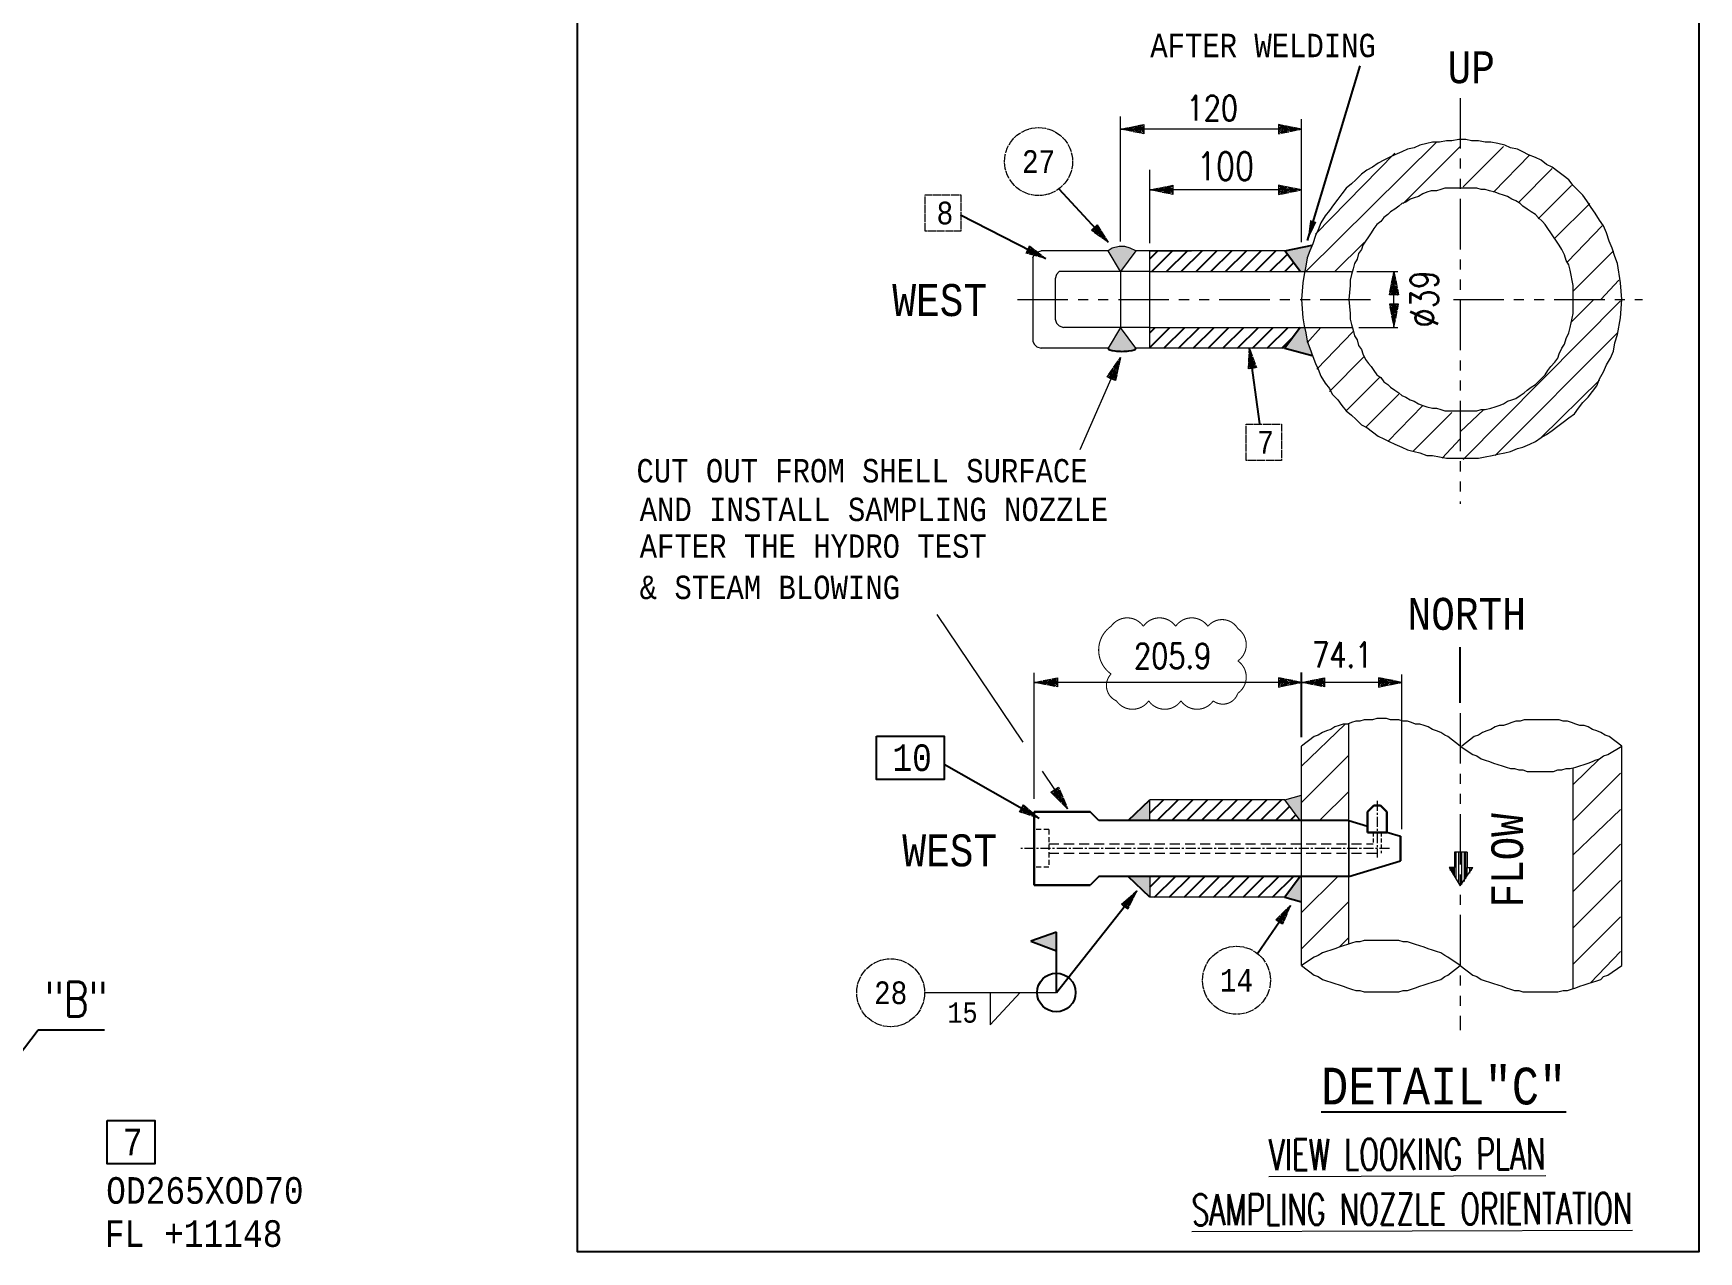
# Model space of a CAD drawing. Header units: inches. Extents: x 947 to 1788, y 0 to 594.
# Drawn here: x 1367.4 to 1573.8, y 234.3 to 385.2 of the extents above; entities that cross this region are included whole.
import ezdxf
from ezdxf.enums import TextEntityAlignment as Align

# ---------------------------------------------------------------- set-up
doc = ezdxf.new("R2010")
doc.units = ezdxf.units.IN
doc.header["$MEASUREMENT"] = 0
for name, pattern in [('CENTER', [2, 1.25, -0.25, 0.25, -0.25]), ('HIDDEN', [0.375, 0.25, -0.125]), ('PHANTOM2', [1.25, 0.625, -0.125, 0.125, -0.125, 0.125, -0.125]), ('Solid', [1, 1, 0])]:
    doc.linetypes.add(name, pattern=pattern)
for name, color, linetype in [('1', 7, 'Continuous'), ('2', 2, 'Continuous'), ('3', 3, 'Continuous'), ('4', 4, 'Continuous'), ('DIM-LINES', 7, 'Continuous'), ('FAB', 2, 'Continuous'), ('ISO-TEXT', 7, 'Continuous'), ('Rev.4', 6, 'Continuous')]:
    doc.layers.add(name, color=color, linetype=linetype)
for name, color, linetype, lineweight in [('AM_0', 7, 'Continuous', 30), ('AM_3', 6, 'HIDDEN', 15), ('AM_4', 3, 'Continuous', 25), ('AM_7', 4, 'CENTER', 15), ('materialLabel', 2, 'Solid', 13), ('P', 250, 'Continuous', 100), ('weldCyanLabel', 4, 'Solid', 13), ('weldDimension', 2, 'Solid', 13), ('weldLabel', 2, 'Solid', 13)]:
    doc.layers.add(name, color=color, linetype=linetype, lineweight=lineweight)
doc.styles.add('fixedText', font='MONOTXT8.shx', dxfattribs={"width": 0.85})
doc.styles.add('MONOTXT', font='MONOTXT.shx', dxfattribs={"width": 0.8})
doc.styles.add('ROMAND', font='romans.shx', dxfattribs={"bigfont": 'whgtxt.shx'})
doc.styles.add('ROMANS', font='romans.shx', dxfattribs={"width": 0.8})
doc.styles.get("Standard").update_dxf_attribs({"font": 'arial.ttf'})
doc.styles.add('TXT', font='monotxt.shx')
doc.dimstyles.new('ISO-25', dxfattribs={"dimtxt": 2.5, "dimasz": 2.5, "dimexe": 1.25, "dimexo": 0.625, "dimtad": 1, "dimtxsty": 'Standard', "dimcen": 2.5, "dimclre": 4, "dimadec": 0, "dimazin": 0, "dimtfac": 1, "dimtmove": 0, "dimatfit": 3, "dimfxl": 1, "dimarcsym": 0})

msp = doc.modelspace()

# ---------------------------------------------------------------- hatches: boundary and pattern name
at = {"layer": '2'}
h = msp.add_hatch(color=1, dxfattribs=at)
h.dxf.hatch_style = 1
h.paths.add_polyline_path([(1501.97, 358.78), (1501.11, 358.61), (1500.59, 358.26), (1502.14, 355.68), (1504.04, 358.26), (1503.35, 358.61), (1502.66, 358.78)])
h = msp.add_hatch(dxfattribs=at)
h.set_pattern_fill('ANSI31', color=4, scale=10.35)
h.set_pattern_definition([(45, (-318.5783, 430.252), (-0.9148194, 0.9148194), [])])
h.paths.add_polyline_path([(1522.97, 357.62), (1522.67, 357.92), (1522.72, 357.97), (1522.5, 358.26), (1510.94, 358.26), (1505.77, 358.26), (1505.77, 355.68), (1524.4, 355.68)])
h.paths.add_polyline_path([(1523.89, 348.08), (1523.88, 348.09), (1523.92, 348.13), (1524.4, 348.78), (1505.77, 348.78), (1505.77, 346.19), (1510.94, 346.19), (1522.5, 346.19)])
h = msp.add_hatch(color=1, dxfattribs=at)
h.dxf.hatch_style = 1
h.paths.add_polyline_path([(1525.26, 357.4), (1525.6, 358.26), (1525.89, 358.98), (1522.5, 358.26), (1524.4, 355.68), (1524.74, 355.68), (1524.97, 355.68), (1525.09, 356.37)])
h = msp.add_hatch(color=1, dxfattribs=at)
h.dxf.hatch_style = 1
edge = h.paths.add_edge_path()
edge.add_ellipse((1502.32, 346.19), major_axis=(-1.73, 0), ratio=0.219817, start_angle=360, end_angle=540)
edge.add_line((1504.04, 346.19), (1502.14, 348.78))
edge.add_line((1502.14, 348.78), (1500.59, 346.19))
h = msp.add_hatch(color=1, dxfattribs=at)
h.dxf.hatch_style = 1
h.paths.add_polyline_path([(1525.26, 347.05), (1525.09, 348.09), (1524.95, 348.78), (1524.4, 348.78), (1522.5, 346.19), (1525.9, 345.29), (1525.6, 346.19)])
h = msp.add_hatch(color=1, dxfattribs=at)
h.dxf.hatch_style = 1
h.paths.add_polyline_path([(1503.07, 287.67), (1505.77, 287.67), (1505.77, 290.26)])
h = msp.add_hatch(dxfattribs=at)
h.set_pattern_fill('ANSI31', color=4, scale=10.35)
h.set_pattern_definition([(45, (-318.5783, 429.2666), (-0.9148194, 0.9148194), [])])
h.paths.add_polyline_path([(1522.5, 278.19), (1524.4, 280.77), (1505.77, 280.77), (1505.77, 280.26), (1505.77, 278.19), (1510.94, 278.19)])
h.paths.add_polyline_path([(1524.4, 287.67), (1522.5, 290.26), (1510.94, 290.26), (1505.77, 290.26), (1505.77, 287.67)])
h = msp.add_hatch(color=1, dxfattribs=at)
h.dxf.hatch_style = 1
h.paths.add_polyline_path([(1524.57, 290.83), (1522.5, 290.26), (1524.4, 287.67), (1524.57, 287.67)])
h = msp.add_hatch(color=1, dxfattribs=at)
h.dxf.hatch_style = 1
h.paths.add_polyline_path([(1503.07, 280.77), (1505.77, 278.19), (1505.77, 280.77)])
h = msp.add_hatch(color=1, dxfattribs=at)
h.dxf.hatch_style = 1
h.paths.add_polyline_path([(1524.57, 280.77), (1524.4, 280.77), (1522.5, 278.19), (1524.57, 277.62)])
h = msp.add_hatch(color=1, dxfattribs=at)
h.dxf.hatch_style = 1
h.paths.add_polyline_path([(1494.19, 271.55), (1494.19, 273.86), (1491.04, 272.75)])

# ---------------------------------------------------------------- linework, layer by layer
at = {"color": 2, "lineweight": 0}
for p, q in [((1502.14, 359.41), (1502.14, 374.92)), ((1524.57, 359.35), (1524.57, 374.59)), ((1505.77, 359.21), (1505.77, 368.28)), ((1531.43, 355.68), (1536.49, 355.68)), ((1531.65, 348.78), (1536.49, 348.78)), ((1491.46, 290.39), (1491.46, 306)), ((1536.99, 286.62), (1536.99, 305.77))]:
    msp.add_line(p, q, dxfattribs=at)
at = {"color": 4, "lineweight": 0}
for p, q in [((1524.57, 373.33), (1502.14, 373.33)), ((1524.57, 365.81), (1505.77, 365.81)), ((1536.02, 348.78), (1536.02, 355.68)), ((1497.13, 333.64), (1502.14, 345.04)), ((1479.4, 313.22), (1490.04, 297.38)), ((1536.99, 304.8), (1491.46, 304.8)), ((1492.45, 293.8), (1495.59, 289.13))]:
    msp.add_line(p, q, dxfattribs=at)
at = {"color": 2, "linetype": 'Continuous', "lineweight": 0}
for points in [[(1524.57, 294.4), (1529.97, 299.64)], [(1524.57, 289.92), (1530.43, 295.78)], [(1558.21, 292.16), (1561.47, 295.33)], [(1558.21, 287.67), (1564.07, 293.54)], [(1526.81, 287.67), (1530.43, 291.3)], [(1558.21, 283.44), (1564.07, 289.05)], [(1558.21, 278.88), (1564.07, 284.74)], [(1524.57, 276.29), (1529.05, 280.77)], [(1558.21, 274.39), (1564.07, 280.26)], [(1524.57, 271.8), (1530.43, 277.67)], [(1558.21, 269.91), (1564.07, 275.77)], [(1529.24, 271.99), (1530.43, 273.18)], [(1560.36, 267.58), (1564.07, 271.46)]]:
    msp.add_lwpolyline(points, dxfattribs=at)
at = {"layer": '1', "color": 1, "linetype": 'PHANTOM2', "lineweight": 0, "ltscale": 10}
for p, q in [((1544.23, 377.19), (1544.23, 326.91)), ((1489.38, 352.23), (1533.79, 352.23)), ((1543.38, 352.23), (1566.83, 352.23))]:
    msp.add_line(p, q, dxfattribs=at)
at = {"layer": '1', "color": 3, "lineweight": 0}
msp.add_line((1502.14, 355.68), (1502.14, 348.78), dxfattribs=at)
at = {"layer": '1', "color": 1, "linetype": 'PHANTOM2', "lineweight": 0, "ltscale": 10}
msp.add_lwpolyline([(1544.23, 300.99), (1544.23, 261.73)], dxfattribs=at)
at = {"layer": '2', "color": 2}
for p, q in [((1544.23, 302.27), (1544.23, 309.15)), ((1524.57, 298.02), (1524.57, 306.04)), ((1494.19, 273.86), (1491.04, 272.75)), ((1491.04, 272.75), (1494.19, 271.55)), ((1494.19, 266.38), (1494.19, 273.86))]:
    msp.add_line(p, q, dxfattribs=at)
at = {"layer": '2', "color": 4}
for p, q in [((1503.07, 287.67), (1505.77, 290.26)), ((1505.77, 278.19), (1503.07, 280.77))]:
    msp.add_line(p, q, dxfattribs=at)
for points in [[(1471.91, 298.14), (1480.3, 298.14), (1480.3, 292.77), (1471.91, 292.77)], [(1376.58, 250.52), (1382.48, 250.52), (1382.48, 245.16), (1376.58, 245.16)]]:
    msp.add_lwpolyline(points, close=True, dxfattribs=at)
msp.add_circle((1494.19, 266.38), 2.39, dxfattribs=at)
msp.add_ellipse((1502.32, 346.19), major_axis=(-1.73, 0), ratio=0.219817, start_param=6.283185, end_param=9.424778, dxfattribs=at)
at = {"layer": '3', "color": 4}
for p, q in [((1522.5, 358.26), (1525.89, 358.98)), ((1522.5, 346.19), (1525.9, 345.29))]:
    msp.add_line(p, q, dxfattribs=at)
at = {"layer": '3'}
for p, q in [((1524.4, 355.68), (1522.5, 358.26)), ((1524.4, 348.78), (1522.5, 346.19))]:
    msp.add_line(p, q, dxfattribs=at)
at = {"layer": '3', "lineweight": 0}
for p, q in [((1502.14, 348.78), (1500.59, 346.19)), ((1504.04, 346.19), (1502.14, 348.78))]:
    msp.add_line(p, q, dxfattribs=at)
at = {"layer": '3', "color": 4, "lineweight": 0}
msp.add_line((1522.5, 290.26), (1524.57, 290.83), dxfattribs=at)
at = {"layer": '3', "color": 7, "lineweight": 0}
msp.add_line((1524.4, 287.67), (1522.5, 290.26), dxfattribs=at)
at = {"layer": '3', "color": 3, "lineweight": 0}
for points in [[(1564.24, 352.23), (1564.07, 354.3), (1563.73, 356.71), (1563.38, 357.57), (1563.04, 358.61), (1562.69, 359.47), (1562.35, 360.51), (1562, 361.37), (1561.48, 362.06), (1560.97, 362.92), (1560.45, 363.61), (1559.93, 364.47), (1559.41, 365.16), (1558.9, 365.68), (1558.21, 366.37), (1557.69, 367.06), (1557, 367.58), (1556.31, 368.1), (1555.62, 368.61), (1554.93, 368.96), (1554.24, 369.48), (1553.55, 369.82), (1552.69, 370.17), (1552, 370.51), (1551.31, 370.86), (1550.44, 371.03), (1549.75, 371.37), (1548.89, 371.55), (1548.03, 371.72), (1547.34, 371.72), (1546.48, 371.89), (1545.61, 371.89), (1544.92, 372.06), (1544.06, 372.06), (1543.2, 371.89), (1542.51, 371.89), (1541.65, 371.72), (1540.78, 371.72), (1540.09, 371.55), (1539.23, 371.37), (1538.54, 371.03), (1537.68, 370.86), (1536.99, 370.51), (1536.13, 370.17), (1535.44, 369.82), (1534.75, 369.48), (1534.06, 369.13), (1533.37, 368.61), (1532.68, 368.27), (1531.99, 367.75), (1531.3, 367.06), (1530.78, 366.54), (1530.09, 366.03), (1529.57, 365.34), (1529.05, 364.65), (1528.54, 363.96), (1528.02, 363.27), (1527.5, 362.58), (1526.98, 361.71), (1526.64, 360.85), (1526.29, 360.16), (1525.95, 359.13), (1525.6, 358.26), (1525.26, 357.4), (1525.09, 356.37), (1524.91, 355.33), (1524.74, 354.3), (1524.57, 352.23), (1524.74, 349.98), (1524.91, 348.95), (1525.09, 348.09), (1525.26, 347.05), (1525.6, 346.19), (1525.95, 345.15), (1526.29, 344.29), (1526.64, 343.6), (1526.98, 342.74), (1527.5, 341.88), (1528.02, 341.19), (1528.36, 340.5), (1529.05, 339.81), (1529.57, 339.12), (1530.09, 338.43), (1530.78, 337.91), (1531.3, 337.39), (1531.99, 336.7), (1532.68, 336.36), (1533.37, 335.84), (1534.06, 335.32), (1534.75, 334.98), (1535.44, 334.63), (1536.13, 334.29), (1536.99, 333.94), (1537.68, 333.6), (1538.54, 333.42), (1539.23, 333.25), (1540.09, 332.91), (1540.78, 332.91), (1541.65, 332.73), (1542.51, 332.56), (1543.2, 332.56), (1544.06, 332.56), (1544.92, 332.56), (1545.79, 332.56), (1546.48, 332.56), (1547.34, 332.73), (1548.2, 332.91), (1548.89, 333.08), (1549.75, 333.25), (1550.44, 333.42), (1551.31, 333.77), (1552, 333.94), (1552.86, 334.29), (1553.55, 334.63), (1554.24, 335.15), (1554.93, 335.49), (1555.62, 336.01), (1556.31, 336.53), (1557, 337.05), (1557.69, 337.56), (1558.38, 338.08), (1558.9, 338.77), (1559.41, 339.46), (1560.1, 340.15), (1560.62, 340.84), (1561.14, 341.53), (1561.48, 342.39), (1562, 343.26), (1562.35, 344.12), (1562.86, 344.98), (1563.21, 345.84), (1563.38, 346.88), (1563.73, 347.91), (1564.07, 349.98), (1564.24, 352.23)], [(1558.21, 352.23), (1558.21, 353.95), (1557.86, 355.85), (1557.69, 356.54), (1557.34, 357.06), (1557.17, 357.75), (1556.83, 358.44), (1556.48, 358.95), (1556.14, 359.47), (1555.79, 359.99), (1555.45, 360.51), (1555.1, 361.02), (1554.76, 361.54), (1554.41, 361.89), (1553.89, 362.4), (1553.55, 362.75), (1553.03, 363.09), (1552.51, 363.44), (1552, 363.78), (1551.65, 364.13), (1551.13, 364.47), (1550.62, 364.65), (1550.1, 364.99), (1549.58, 365.16), (1549.06, 365.34), (1548.55, 365.51), (1547.86, 365.68), (1547.34, 365.85), (1546.82, 365.85), (1546.3, 366.03), (1545.79, 366.03), (1545.1, 366.03), (1544.58, 366.03), (1544.06, 366.03), (1543.54, 366.03), (1542.85, 366.03), (1542.34, 366.03), (1541.82, 365.85), (1541.3, 365.68), (1540.61, 365.68), (1540.09, 365.51), (1539.58, 365.34), (1539.06, 364.99), (1538.54, 364.82), (1538.02, 364.65), (1537.51, 364.3), (1536.99, 364.13), (1536.64, 363.78), (1536.13, 363.44), (1535.61, 363.09), (1535.26, 362.75), (1534.75, 362.4), (1534.4, 361.89), (1533.88, 361.54), (1533.54, 361.02), (1533.19, 360.51), (1532.85, 359.99), (1532.5, 359.47), (1532.16, 358.95), (1531.99, 358.44), (1531.64, 357.92), (1531.47, 357.23), (1531.12, 356.71), (1530.95, 356.02), (1530.78, 355.33), (1530.61, 354.64), (1530.61, 353.95), (1530.43, 352.23), (1530.61, 350.5), (1530.61, 349.81), (1530.78, 349.12), (1530.95, 348.43), (1531.12, 347.74), (1531.47, 347.22), (1531.64, 346.53), (1531.99, 346.02), (1532.16, 345.5), (1532.5, 344.81), (1532.85, 344.29), (1533.19, 343.95), (1533.54, 343.43), (1533.88, 342.91), (1534.4, 342.57), (1534.75, 342.05), (1535.26, 341.7), (1535.61, 341.36), (1536.13, 341.01), (1536.64, 340.67), (1536.99, 340.32), (1537.51, 340.15), (1538.02, 339.81), (1538.54, 339.63), (1539.06, 339.29), (1539.58, 339.12), (1540.09, 338.94), (1540.78, 338.77), (1541.3, 338.77), (1541.82, 338.6), (1542.34, 338.43), (1542.85, 338.43), (1543.54, 338.43), (1544.06, 338.43), (1544.58, 338.43), (1545.1, 338.43), (1545.79, 338.43), (1546.3, 338.43), (1546.82, 338.6), (1547.34, 338.6), (1548.03, 338.77), (1548.55, 338.94), (1549.06, 339.12), (1549.58, 339.29), (1550.1, 339.63), (1550.62, 339.81), (1551.13, 339.98), (1551.65, 340.32), (1552.17, 340.67), (1552.51, 341.01), (1553.03, 341.36), (1553.55, 341.7), (1553.89, 342.05), (1554.41, 342.57), (1554.76, 342.91), (1555.1, 343.43), (1555.45, 343.95), (1555.96, 344.46), (1556.31, 344.98), (1556.48, 345.5), (1556.83, 346.19), (1557.17, 346.71), (1557.34, 347.4), (1557.69, 348.09), (1557.86, 348.78), (1558.21, 350.5), (1558.21, 352.23)], [(1544.23, 296.88), (1542.68, 298.09), (1542.34, 298.26), (1541.82, 298.61), (1541.3, 298.78), (1540.78, 298.95), (1540.27, 299.3), (1539.75, 299.47), (1539.23, 299.64), (1538.71, 299.64), (1538.2, 299.82), (1537.68, 299.99), (1537.16, 299.99), (1536.64, 300.16), (1536.13, 300.16), (1535.61, 300.16), (1535.09, 300.33), (1534.4, 300.33), (1533.88, 300.33), (1533.37, 300.16), (1532.85, 300.16), (1532.33, 300.16), (1531.81, 299.99), (1531.3, 299.99), (1530.78, 299.82), (1530.26, 299.64), (1529.74, 299.64), (1529.23, 299.47), (1528.71, 299.3), (1528.19, 298.95), (1527.67, 298.78), (1527.16, 298.61), (1526.64, 298.26), (1526.12, 298.09), (1524.57, 296.88)], [(1530.43, 272.38), (1530.43, 299.7)], [(1564.24, 296.88), (1562.69, 298.09), (1562.17, 298.26), (1561.66, 298.61), (1561.14, 298.78), (1560.62, 298.95), (1560.1, 299.3), (1559.59, 299.47), (1559.07, 299.47), (1558.55, 299.64), (1558.03, 299.82), (1557.52, 299.99), (1557, 299.99), (1556.48, 300.16), (1555.96, 300.16), (1555.45, 300.16), (1554.76, 300.16), (1554.24, 300.16), (1553.72, 300.16), (1553.2, 300.16), (1552.69, 300.16), (1552.17, 300.16), (1551.65, 299.99), (1551.13, 299.99), (1550.62, 299.82), (1550.1, 299.64), (1549.58, 299.47), (1549.06, 299.47), (1548.55, 299.3), (1548.03, 298.95), (1547.51, 298.78), (1546.99, 298.61), (1546.48, 298.26), (1545.96, 298.09), (1544.41, 296.88)], [(1524.57, 269.74), (1524.57, 296.88)], [(1544.23, 296.88), (1545.79, 295.85), (1546.3, 295.68), (1546.82, 295.33), (1547.34, 295.16), (1547.86, 294.99), (1548.37, 294.81), (1548.89, 294.64), (1549.41, 294.47), (1549.93, 294.3), (1550.44, 294.12), (1550.96, 294.12), (1551.48, 293.95), (1552, 293.95), (1552.51, 293.78), (1553.2, 293.78), (1553.72, 293.78), (1554.24, 293.78), (1554.76, 293.78), (1555.27, 293.78), (1555.79, 293.78), (1556.31, 293.95), (1556.83, 293.95), (1557.34, 294.12), (1557.86, 294.12), (1558.55, 294.3), (1559.07, 294.47), (1559.59, 294.64), (1560.1, 294.81), (1560.62, 294.99), (1560.97, 295.16), (1561.48, 295.33), (1562, 295.68), (1562.52, 295.85), (1564.24, 296.88)], [(1564.24, 269.74), (1564.24, 296.88)], [(1558.21, 266.86), (1558.21, 294.21)], [(1544.23, 269.74), (1542.68, 270.77), (1542.34, 270.95), (1541.82, 271.29), (1541.3, 271.46), (1540.78, 271.64), (1540.27, 271.81), (1539.75, 271.98), (1539.23, 272.15), (1538.71, 272.33), (1538.2, 272.5), (1537.68, 272.67), (1537.16, 272.67), (1536.64, 272.84), (1536.13, 272.84), (1535.61, 272.84), (1535.09, 272.84), (1534.4, 272.84), (1533.88, 272.84), (1533.37, 272.84), (1532.85, 272.84), (1532.33, 272.84), (1531.81, 272.67), (1531.3, 272.67), (1530.78, 272.5), (1530.26, 272.33), (1529.74, 272.15), (1529.23, 271.98), (1528.71, 271.81), (1528.19, 271.64), (1527.67, 271.46), (1527.16, 271.29), (1526.64, 270.95), (1526.12, 270.77), (1524.57, 269.74), (1526.12, 268.53), (1526.64, 268.36), (1527.16, 268.01), (1527.67, 267.84), (1528.19, 267.67), (1528.71, 267.5), (1529.23, 267.32), (1529.74, 267.15), (1530.26, 266.98), (1530.78, 266.81), (1531.3, 266.63), (1531.81, 266.63), (1532.33, 266.46), (1532.85, 266.46), (1533.37, 266.46), (1533.88, 266.46), (1534.4, 266.46), (1535.09, 266.46), (1535.61, 266.46), (1536.13, 266.46), (1536.64, 266.46), (1537.16, 266.63), (1537.68, 266.63), (1538.2, 266.81), (1538.71, 266.98), (1539.23, 267.15), (1539.75, 267.32), (1540.27, 267.5), (1540.78, 267.67), (1541.3, 267.84), (1541.82, 268.01), (1542.34, 268.36), (1542.68, 268.53), (1544.23, 269.74)], [(1544.23, 269.74), (1545.79, 268.53), (1546.3, 268.36), (1546.82, 268.01), (1547.34, 267.84), (1547.86, 267.67), (1548.37, 267.5), (1548.89, 267.32), (1549.41, 267.15), (1549.93, 266.98), (1550.44, 266.81), (1550.96, 266.63), (1551.48, 266.63), (1552, 266.46), (1552.69, 266.46), (1553.2, 266.46), (1553.72, 266.46), (1554.24, 266.46), (1554.76, 266.46), (1555.27, 266.46), (1555.79, 266.46), (1556.31, 266.46), (1557, 266.63), (1557.52, 266.63), (1558.03, 266.81), (1558.55, 266.98), (1559.07, 267.15), (1559.59, 267.32), (1560.1, 267.5), (1560.62, 267.67), (1561.14, 267.84), (1561.66, 268.01), (1562, 268.36), (1562.52, 268.53), (1564.24, 269.74)]]:
    msp.add_lwpolyline(points, dxfattribs=at)
at = {"layer": '3', "color": 2, "linetype": 'Continuous', "lineweight": 0}
for points in [[(1525.09, 355.68), (1541.3, 371.72)], [(1526.29, 360.33), (1536.13, 370.34)], [(1537.16, 364.13), (1544.23, 371.2)], [(1544.58, 366.2), (1549.58, 371.2)], [(1548.37, 365.51), (1552.86, 370.17)], [(1551.48, 364.3), (1555.62, 368.44)], [(1553.89, 362.23), (1558.03, 366.37)], [(1555.96, 359.82), (1560.28, 364.13)], [(1557.52, 356.88), (1561.83, 361.37)], [(1528.71, 355.68), (1532.33, 359.3)], [(1558.21, 353.26), (1563.21, 358.26)], [(1561.66, 352.23), (1563.9, 354.64)], [(1544.58, 332.39), (1564.07, 352.05)], [(1558.03, 349.47), (1560.79, 352.23)], [(1526.47, 343.6), (1530.95, 348.26)], [(1548.55, 332.91), (1563.73, 348.09)], [(1528.02, 340.84), (1532.33, 345.15)], [(1530.09, 338.43), (1534.23, 342.57)], [(1532.5, 336.36), (1536.64, 340.5)], [(1554.24, 335.15), (1561.48, 342.22)], [(1535.26, 334.63), (1539.58, 339.12)], [(1544.23, 335.84), (1547.17, 338.6)], [(1538.37, 333.42), (1543.2, 338.25)], [(1541.99, 332.56), (1544.23, 334.98)], [(1477.84, 266.38), (1494.19, 266.38)], [(1486.01, 266.38), (1486.01, 262.36)], [(1486.01, 266.38), (1486.01, 262.36), (1489.69, 266.38)]]:
    msp.add_lwpolyline(points, dxfattribs=at)
at = {"layer": '3', "lineweight": 0}
for points in [[(1491.28, 357.4), (1491.45, 357.75), (1491.79, 358.09), (1492.31, 358.26)], [(1491.28, 357.4), (1491.28, 347.05)], [(1500.59, 358.26), (1492.31, 358.26)], [(1505.77, 358.26), (1504.04, 358.26), (1502.14, 355.68), (1500.59, 358.26)], [(1510.94, 358.26), (1505.77, 358.26), (1510.94, 358.26)], [(1505.77, 346.19), (1505.77, 358.26)], [(1522.5, 358.26), (1510.94, 358.26)], [(1505.77, 355.68), (1495.07, 355.68), (1494.55, 355.68), (1494.21, 355.33), (1494.04, 354.81)], [(1505.77, 355.68), (1524.74, 355.68)], [(1524.74, 355.68), (1530.78, 355.68)], [(1494.04, 354.81), (1494.04, 349.81)], [(1494.04, 349.81), (1494.21, 349.29), (1494.55, 348.95), (1495.07, 348.78)], [(1505.77, 348.78), (1495.07, 348.78)], [(1505.77, 348.78), (1530.86, 348.78)], [(1491.28, 347.05), (1491.45, 346.71), (1491.79, 346.36), (1492.31, 346.19)], [(1500.59, 346.19), (1492.31, 346.19)], [(1505.77, 346.19), (1504.04, 346.19)], [(1510.94, 346.19), (1505.77, 346.19)], [(1522.5, 346.19), (1510.94, 346.19)], [(1522.5, 290.26), (1505.77, 290.26)], [(1505.77, 287.67), (1505.77, 290.26)], [(1530.43, 287.67), (1530.43, 280.77)], [(1505.77, 280.77), (1524.74, 280.77)], [(1505.77, 280.77), (1505.77, 278.19)], [(1510.94, 278.19), (1505.77, 278.19)], [(1522.5, 278.19), (1510.94, 278.19)]]:
    msp.add_lwpolyline(points, dxfattribs=at)
at = {"layer": '3', "color": 4, "lineweight": 0}
msp.add_lwpolyline([(1504.04, 358.26), (1503.35, 358.61), (1502.66, 358.78), (1501.97, 358.78), (1501.11, 358.61), (1500.59, 358.26)], dxfattribs=at)
at = {"layer": '4'}
msp.add_line((1524.4, 280.77), (1522.5, 278.19), dxfattribs=at)
at = {"layer": '4', "color": 4}
msp.add_line((1522.5, 278.19), (1524.57, 277.62), dxfattribs=at)
at = {"layer": '4', "color": 2}
msp.add_line((1376.26, 261.71), (1368.05, 261.71), dxfattribs=at)
msp.add_lwpolyline([(1434.84, 398.6), (1573.78, 398.6), (1573.78, 234.27), (1434.84, 234.27)], close=True, dxfattribs=at)
at = {"layer": '4', "color": 2, "lineweight": 0}
msp.add_lwpolyline([(1525.26, 346.88), (1526.98, 348.78)], dxfattribs=at)
at = {"layer": 'AM_0', "color": 2}
for p, q in [((1533.53, 289.56), (1532.75, 288.78)), ((1534.35, 289.56), (1533.53, 289.56)), ((1534.35, 289.56), (1535.12, 288.78)), ((1491.46, 288.76), (1491.46, 279.68)), ((1498.36, 288.76), (1491.46, 288.76)), ((1532.75, 288.78), (1532.75, 286.2)), ((1535.12, 288.78), (1535.12, 286.2)), ((1532.75, 286.2), (1535.12, 286.2)), ((1536.82, 285.74), (1536.82, 282.71)), ((1498.36, 279.68), (1491.46, 279.68))]:
    msp.add_line(p, q, dxfattribs=at)
at = {"layer": 'AM_3', "color": 2, "ltscale": 2.5}
for p, q in [((1493.26, 286.56), (1491.46, 286.56)), ((1493.26, 286.56), (1493.26, 281.89)), ((1493.26, 281.89), (1491.46, 281.89))]:
    msp.add_line(p, q, dxfattribs=at)
at = {"layer": 'AM_3', "color": 2, "ltscale": 5}
for p, q in [((1493.26, 284.81), (1533.46, 284.81)), ((1493.26, 283.63), (1534.43, 283.63))]:
    msp.add_line(p, q, dxfattribs=at)
at = {"layer": 'AM_3', "color": 2, "ltscale": 2}
for p, q in [((1533.46, 286.2), (1533.46, 284.81)), ((1534.43, 286.2), (1534.43, 283.63))]:
    msp.add_line(p, q, dxfattribs=at)
at = {"layer": 'AM_4', "color": 2}
for p, q in [((1499.45, 287.67), (1498.36, 288.76)), ((1530.43, 287.67), (1499.45, 287.67)), ((1530.41, 287.67), (1532.75, 286.97)), ((1535.12, 286.25), (1536.82, 285.74)), ((1530.43, 280.77), (1536.82, 282.71)), ((1499.45, 280.77), (1498.36, 279.68)), ((1530.43, 280.77), (1499.45, 280.77)), ((1491.46, 279.68), (1498.36, 279.68))]:
    msp.add_line(p, q, dxfattribs=at)
at = {"layer": 'AM_7', "color": 1}
for p, q in [((1533.95, 290.14), (1533.95, 283.12)), ((1535.48, 284.22), (1489.81, 284.22))]:
    msp.add_line(p, q, dxfattribs=at)
at = {"layer": 'DIM-LINES', "color": 4}
for p, q in [((1494.5, 365.94), (1500.6, 359.32)), ((1482.33, 362.73), (1492.88, 357.29)), ((1519.42, 336.81), (1518.11, 346.18)), ((1480.3, 294.68), (1492.05, 287.98)), ((1494.19, 266.38), (1504.17, 278.98)), ((1519.11, 271.2), (1523.19, 277.18)), ((1368.05, 261.71), (1354.85, 244.41))]:
    msp.add_line(p, q, dxfattribs=at)
at = {"layer": 'materialLabel', "color": 4, "flags": 128}
for points in [[(1477.94, 360.7), (1477.94, 365.2), (1482.34, 365.2), (1482.34, 360.7)], [(1517.69, 332.29), (1517.69, 336.78), (1522.09, 336.78), (1522.09, 332.29)]]:
    msp.add_lwpolyline(points, close=True, dxfattribs=at)
at = {"layer": 'P', "color": 0, "linetype": 'Continuous', "lineweight": 0}
for points in [[(1505.77, 287.67), (1524.74, 287.67)], [(1524.57, 287.67), (1530.43, 287.67)], [(1545.1, 283.75), (1543.54, 283.75), (1543.54, 281.85), (1542.85, 281.85)], [(1543.72, 280.47), (1543.72, 283.75)], [(1544.06, 279.96), (1544.06, 283.75)], [(1544.06, 279.96), (1544.06, 283.75)], [(1544.41, 279.78), (1544.41, 283.75)], [(1544.75, 280.13), (1544.75, 283.75)], [(1544.92, 280.47), (1544.92, 283.75)], [(1545.1, 283.75), (1545.1, 281.85), (1545.79, 281.85)], [(1542.85, 281.85), (1544.23, 279.61), (1545.79, 281.85)], [(1543.03, 281.51), (1543.03, 281.85)], [(1543.2, 281.34), (1543.2, 281.85)], [(1543.37, 280.99), (1543.37, 281.85)], [(1543.54, 280.82), (1543.54, 281.85)], [(1545.1, 280.82), (1545.1, 281.85)], [(1545.44, 281.16), (1545.44, 281.85)], [(1545.61, 281.51), (1545.61, 281.85)]]:
    msp.add_lwpolyline(points, dxfattribs=at)
at = {"layer": 'P', "color": 2, "linetype": 'Continuous', "lineweight": 0}
msp.add_lwpolyline([(1524.57, 280.77), (1530.43, 280.77)], dxfattribs=at)
at = {"layer": 'Rev.4', "color": 1, "const_width": 0.132}
msp.add_lwpolyline([(1500.97, 311.75, -0.520567), (1504.97, 311.75, -0.520567), (1508.97, 311.75, -0.520567), (1512.97, 311.75, -0.520567), (1516.68, 311.46, -0.520567), (1516.68, 307.46, -0.520567), (1516.68, 303.46, -0.520567), (1513.63, 302.51, -0.520567), (1509.63, 302.51, -0.520567), (1505.63, 302.51, -0.520567), (1501.63, 302.51, -0.520567), (1500.97, 305.84, -0.520567)], format="xyb", close=True, dxfattribs=at)
at = {"layer": 'weldCyanLabel'}
for centre in [(1491.99, 369.32), (1473.66, 266.35), (1516.51, 267.9)]:
    msp.add_circle(centre, 4.21, dxfattribs=at)
at = {"layer": 'weldDimension', "color": 4, "flags": 128}
for points in [[(1502.14, 373.33), (1505.01, 373.91), (1505.01, 372.76), (1502.14, 373.33), (1502.72, 373.34), (1505.01, 373.8), (1505.01, 372.88), (1502.72, 373.34), (1503.29, 373.34), (1505.01, 373.68), (1505.01, 372.99), (1503.29, 373.34), (1503.86, 373.34), (1505.01, 373.57), (1505.01, 373.11), (1503.86, 373.34), (1504.44, 373.34), (1505.01, 373.45), (1505.01, 373.22), (1504.44, 373.34)], [(1524.57, 373.33), (1521.7, 373.9), (1521.7, 372.76), (1524.57, 373.33), (1524, 373.33), (1521.7, 373.79), (1521.7, 372.87), (1524, 373.33), (1523.42, 373.33), (1521.7, 373.68), (1521.7, 372.99), (1523.42, 373.33), (1522.85, 373.33), (1521.7, 373.56), (1521.7, 373.1), (1522.85, 373.33), (1522.28, 373.33), (1521.7, 373.45), (1521.7, 373.22), (1522.28, 373.33)], [(1505.77, 365.81), (1508.63, 366.38), (1508.63, 365.24), (1505.77, 365.81), (1506.34, 365.81), (1508.63, 366.27), (1508.63, 365.35), (1506.34, 365.81), (1506.91, 365.81), (1508.63, 366.15), (1508.63, 365.47), (1506.91, 365.81), (1507.49, 365.81), (1508.63, 366.04), (1508.63, 365.58), (1507.49, 365.81), (1508.06, 365.81), (1508.63, 365.92), (1508.63, 365.7), (1508.06, 365.81)], [(1524.57, 365.81), (1521.7, 366.38), (1521.7, 365.23), (1524.57, 365.81), (1524, 365.81), (1521.7, 366.26), (1521.7, 365.35), (1524, 365.81), (1523.42, 365.81), (1521.7, 366.15), (1521.7, 365.46), (1523.42, 365.81), (1522.85, 365.81), (1521.7, 366.03), (1521.7, 365.57), (1522.85, 365.81), (1522.28, 365.8), (1521.7, 365.92), (1521.7, 365.69), (1522.28, 365.8)], [(1500.6, 359.32), (1498.53, 360.8), (1499.26, 361.48), (1500.6, 359.32), (1500.26, 359.69), (1498.6, 360.87), (1499.18, 361.41), (1500.26, 359.69), (1499.92, 360.05), (1498.67, 360.94), (1499.11, 361.35), (1499.92, 360.05), (1499.57, 360.41), (1498.75, 361), (1499.04, 361.28), (1499.57, 360.41), (1499.23, 360.78), (1498.82, 361.07), (1498.97, 361.21), (1499.23, 360.78)], [(1492.88, 357.29), (1490.43, 357.97), (1490.88, 358.86), (1492.88, 357.29), (1492.44, 357.52), (1490.48, 358.06), (1490.84, 358.77), (1492.44, 357.52), (1491.99, 357.74), (1490.52, 358.15), (1490.79, 358.68), (1491.99, 357.74), (1491.55, 357.96), (1490.57, 358.23), (1490.75, 358.59), (1491.55, 357.96), (1491.1, 358.19), (1490.61, 358.32), (1490.7, 358.5), (1491.1, 358.19)], [(1536.02, 355.68), (1536.59, 352.81), (1535.45, 352.81), (1536.02, 355.68), (1536.02, 355.1), (1536.48, 352.81), (1535.56, 352.81), (1536.02, 355.1), (1536.02, 354.53), (1536.36, 352.81), (1535.68, 352.81), (1536.02, 354.53), (1536.02, 353.96), (1536.25, 352.81), (1535.79, 352.81), (1536.02, 353.96), (1536.02, 353.38), (1536.13, 352.81), (1535.91, 352.81), (1536.02, 353.38)], [(1536.02, 348.78), (1536.59, 351.64), (1535.45, 351.64), (1536.02, 348.78), (1536.02, 349.35), (1536.48, 351.64), (1535.56, 351.64), (1536.02, 349.35), (1536.02, 349.92), (1536.37, 351.64), (1535.68, 351.64), (1536.02, 349.92), (1536.02, 350.5), (1536.25, 351.64), (1535.79, 351.64), (1536.02, 350.5), (1536.02, 351.07), (1536.14, 351.64), (1535.91, 351.64), (1536.02, 351.07)], [(1502.14, 345.04), (1501.52, 342.18), (1500.47, 342.64), (1502.14, 345.04), (1501.91, 344.51), (1501.41, 342.23), (1500.57, 342.6), (1501.91, 344.51), (1501.68, 343.99), (1501.31, 342.27), (1500.68, 342.55), (1501.68, 343.99), (1501.45, 343.46), (1501.2, 342.32), (1500.78, 342.5), (1501.45, 343.46), (1501.22, 342.94), (1501.1, 342.37), (1500.89, 342.46), (1501.22, 342.94)], [(1518.11, 346.18), (1518.97, 343.79), (1517.99, 343.64), (1518.11, 346.18), (1518.19, 345.69), (1518.87, 343.77), (1518.09, 343.65), (1518.19, 345.69), (1518.26, 345.19), (1518.78, 343.76), (1518.18, 343.67), (1518.26, 345.19), (1518.33, 344.7), (1518.68, 343.74), (1518.28, 343.68), (1518.33, 344.7), (1518.41, 344.21), (1518.58, 343.73), (1518.38, 343.7), (1518.41, 344.21)], [(1491.46, 304.8), (1494.33, 305.38), (1494.33, 304.23), (1491.46, 304.8), (1492.04, 304.8), (1494.33, 305.26), (1494.33, 304.34), (1492.04, 304.8), (1492.61, 304.8), (1494.33, 305.15), (1494.33, 304.46), (1492.61, 304.8), (1493.18, 304.8), (1494.33, 305.03), (1494.33, 304.57), (1493.18, 304.8), (1493.76, 304.8), (1494.33, 304.92), (1494.33, 304.69), (1493.76, 304.8)], [(1524.57, 304.8), (1521.7, 305.37), (1521.7, 304.22), (1524.57, 304.8), (1524, 304.8), (1521.7, 305.25), (1521.7, 304.34), (1524, 304.8), (1523.42, 304.8), (1521.7, 305.14), (1521.7, 304.45), (1523.42, 304.8), (1522.85, 304.8), (1521.7, 305.03), (1521.7, 304.57), (1522.85, 304.8), (1522.28, 304.8), (1521.7, 304.91), (1521.7, 304.68), (1522.28, 304.8)], [(1524.57, 304.8), (1527.43, 305.38), (1527.43, 304.23), (1524.57, 304.8), (1525.14, 304.8), (1527.43, 305.26), (1527.43, 304.34), (1525.14, 304.8), (1525.71, 304.8), (1527.43, 305.15), (1527.43, 304.46), (1525.71, 304.8), (1526.29, 304.8), (1527.43, 305.03), (1527.43, 304.57), (1526.29, 304.8), (1526.86, 304.8), (1527.43, 304.92), (1527.43, 304.69), (1526.86, 304.8)], [(1536.99, 304.8), (1534.12, 305.37), (1534.12, 304.22), (1536.99, 304.8), (1536.42, 304.8), (1534.12, 305.25), (1534.12, 304.34), (1536.42, 304.8), (1535.84, 304.8), (1534.12, 305.14), (1534.12, 304.45), (1535.84, 304.8), (1535.27, 304.8), (1534.12, 305.03), (1534.12, 304.57), (1535.27, 304.8), (1534.7, 304.8), (1534.12, 304.91), (1534.12, 304.68), (1534.7, 304.8)], [(1495.59, 289.13), (1493.51, 291.18), (1494.46, 291.82), (1495.59, 289.13), (1495.27, 289.6), (1493.6, 291.24), (1494.36, 291.76), (1495.27, 289.6), (1494.95, 290.08), (1493.7, 291.31), (1494.27, 291.69), (1494.95, 290.08), (1494.62, 290.55), (1493.79, 291.37), (1494.17, 291.63), (1494.62, 290.55), (1494.3, 291.03), (1493.89, 291.44), (1494.08, 291.56), (1494.3, 291.03)], [(1492.05, 287.98), (1489.63, 288.76), (1490.12, 289.63), (1492.05, 287.98), (1491.62, 288.23), (1489.68, 288.85), (1490.07, 289.55), (1491.62, 288.23), (1491.18, 288.47), (1489.73, 288.94), (1490.02, 289.46), (1491.18, 288.47), (1490.75, 288.71), (1489.78, 289.02), (1489.97, 289.37), (1490.75, 288.71), (1490.31, 288.96), (1489.83, 289.11), (1489.93, 289.29), (1490.31, 288.96)], [(1504.17, 278.98), (1503.03, 276.7), (1502.25, 277.32), (1504.17, 278.98), (1503.87, 278.58), (1502.96, 276.77), (1502.33, 277.26), (1503.87, 278.58), (1503.56, 278.19), (1502.88, 276.83), (1502.41, 277.19), (1503.56, 278.19), (1503.25, 277.8), (1502.8, 276.89), (1502.48, 277.13), (1503.25, 277.8), (1502.95, 277.4), (1502.72, 276.95), (1502.56, 277.07), (1502.95, 277.4)], [(1523.19, 277.18), (1522.22, 274.83), (1521.39, 275.39), (1523.19, 277.18), (1522.91, 276.77), (1522.13, 274.89), (1521.47, 275.33), (1522.91, 276.77), (1522.63, 276.35), (1522.05, 274.94), (1521.55, 275.28), (1522.63, 276.35), (1522.36, 275.94), (1521.97, 275), (1521.64, 275.22), (1522.36, 275.94), (1522.08, 275.53), (1521.88, 275.06), (1521.72, 275.17), (1522.08, 275.53)]]:
    msp.add_lwpolyline(points, dxfattribs=at)

# ---------------------------------------------------------------- texts
at = {"color": 2, "style": 'ROMANS', "width": 0.8}
msp.add_text('205.9', height=3.105, dxfattribs=at).set_placement((1503.81, 306.52))
at = {"color": 2, "linetype": 'Continuous', "lineweight": 0, "attachment_point": 5, "style": 'ROMANS'}
for s, insert, char_height in [('\\A1;120', (1513.51, 375.94), 3.105), ('\\A1;100', (1515.15, 368.75), 3.45), ('\\A1;74.1', (1529.6, 308.21), 3.105)]:
    msp.add_mtext(s, dxfattribs=dict(at, insert=insert, char_height=char_height))
at = {"color": 2, "linetype": 'Continuous', "lineweight": 0, "insert": (1539.78, 352.31), "char_height": 3.45, "attachment_point": 5, "rotation": 90, "style": 'ROMANS'}
msp.add_mtext('\\A1;%%C39', dxfattribs=at)
at = {"layer": '3', "color": 2, "linetype": 'Continuous', "lineweight": 0, "style": 'TXT', "width": 0.857082}
for s, height, p in [('AFTER WELDING', 2.8982, (1505.83, 382.25)), ('CUT OUT FROM SHELL SURFACE', 2.8982, (1442.17, 329.57)), ('AND INSTALL SAMPLING NOZZLE', 2.8982, (1442.57, 324.78)), ('AFTER THE HYDRO TEST', 2.8982, (1442.57, 320.23)), ('& STEAM BLOWING', 2.8982, (1442.57, 315.12)), ('15', 2.52, (1480.69, 262.64))]:
    msp.add_text(s, height=height, dxfattribs=at).set_placement(p)
msp.add_text('FLOW', height=3.931, rotation=90, dxfattribs=at).set_placement((1552.02, 276.92))
at = {"layer": '3', "lineweight": 30, "style": 'ROMANS', "width": 0.8}
msp.add_text('"B"', height=4.29, dxfattribs=at).set_placement((1368.86, 267.7), align=Align.TOP_LEFT)
at = {"layer": '3', "color": 2, "style": 'MONOTXT', "width": 0.8566}
msp.add_text('%%UDETAIL"C"', height=4.554, dxfattribs=at).set_placement((1542.18, 254.79), align=Align.MIDDLE_CENTER)
at = {"layer": 'FAB', "color": 2, "linetype": 'Continuous', "lineweight": 0, "style": 'ROMAND', "width": 0.665634}
for s, p in [('%%UVIEW LOOKING PLAN', (1520.53, 244.36)), ('%%USAMPLING NOZZLE ORIENTATION', (1510.96, 237.53))]:
    msp.add_text(s, height=3.8521, rotation=0.1941, dxfattribs=at).set_placement(p)
at = {"layer": 'ISO-TEXT', "color": 2, "style": 'MONOTXT', "width": 0.8566}
for s, height, p in [('UP', 3.96, (1542.66, 379.03)), ('WEST', 3.96, (1473.87, 350.18)), ('NORTH', 3.96, (1537.7, 311.31)), ('10', 3.3, (1473.87, 293.82)), ('WEST', 3.96, (1475.11, 282.01)), ('7', 3.3, (1378.53, 246.21)), ('OD265XOD70', 3.3, (1376.46, 240.21)), ('FL +11148', 3.3, (1376.29, 234.87))]:
    msp.add_text(s, height=height, dxfattribs=at).set_placement(p)
at = {"layer": 'materialLabel', "style": 'fixedText', "width": 0.85}
for s, p in [('8', (1479.35, 364.35)), ('7', (1519.09, 335.94))]:
    msp.add_text(s, height=2.81, dxfattribs=at).set_placement(p, align=Align.TOP_LEFT)
at = {"layer": 'weldLabel', "style": 'fixedText', "width": 0.85}
for s, p in [('27', (1491.99, 369.32)), ('14', (1516.51, 267.9)), ('28', (1473.66, 266.35))]:
    msp.add_text(s, height=2.804, dxfattribs=at).set_placement(p, align=Align.MIDDLE_CENTER)

# ---------------------------------------------------------------- leaders
at = {"layer": '2', "color": 4}
msp.add_leader([(1525.31, 359.55), (1531.82, 381.19)], dimstyle='ISO-25', override={"dimgap": 0.625, "dimtad": 0}, dxfattribs=at)

doc.saveas('drawing.dxf')
